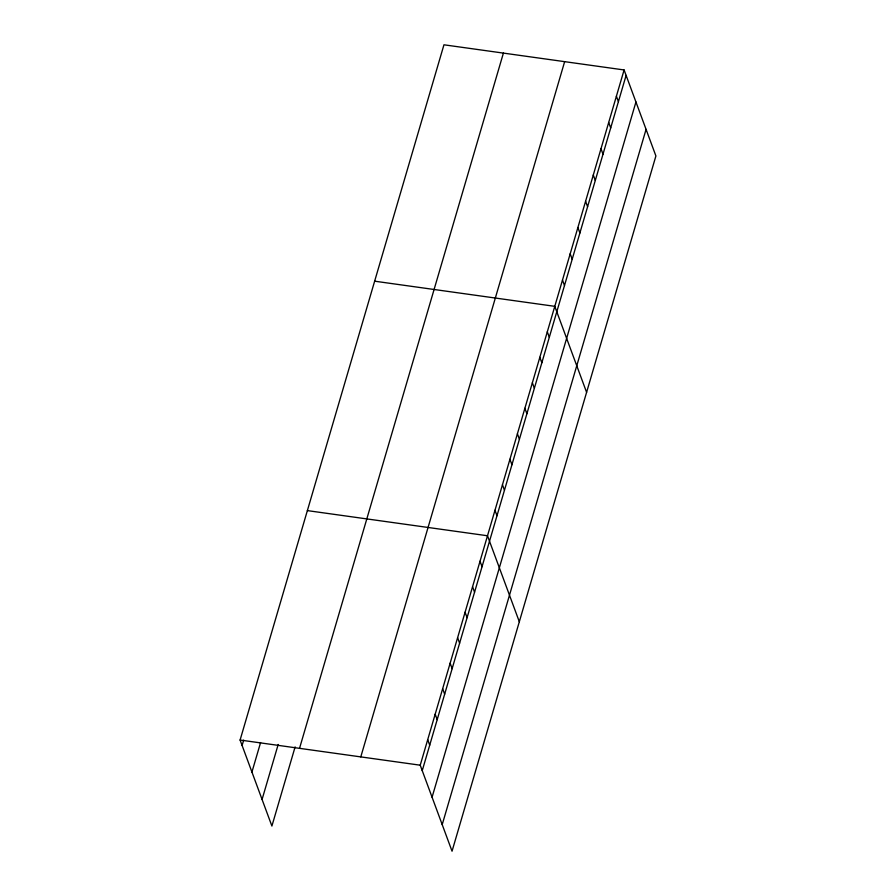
<?xml version="1.0" encoding="UTF-8"?>
<svg xmlns="http://www.w3.org/2000/svg" width="896" height="896" viewBox="0 0 896 896"><rect width="100%" height="100%" fill="white"/><g stroke="black" fill="none" stroke-linecap="round" stroke-linejoin="round"><path stroke-width="1.34" d="M295.12 746.894L271.902 826.045L240.094 740.04L443.957 44.8L624.098 69.955L655.906 155.96L452.043 851.2L420.224 765.195L624.098 69.955M242.099 745.483L243.678 740.118M251.933 772.072L260.59 742.549M262.069 799.467L278.197 744.453M299.533 748.339L503.406 53.099M360.786 756.896L564.648 61.656M422.24 770.638L626.102 75.398M432.074 797.216L635.947 101.976M442.21 824.611L646.072 129.371M374.64 281.187L554.781 306.331L586.6 392.336M307.362 510.608L487.502 535.763L519.322 621.768M240.094 740.04L420.224 765.195M616.392 96.219L618.408 101.662M608.686 122.483L610.702 127.926M600.992 148.747L603.008 154.19M593.286 175.011L595.302 180.454M585.581 201.275L587.597 206.718M577.886 227.539L579.902 232.982M570.181 253.803L572.197 259.246M562.486 280.067L564.491 285.51M547.299 331.822L549.315 337.266M539.829 357.314L541.845 362.757M532.358 382.805L534.363 388.248M524.877 408.296L526.893 413.739M517.406 433.798L519.422 439.242M509.925 459.29L511.941 464.733M502.454 484.781L504.47 490.224M494.973 510.272L496.989 515.715M480.032 561.254L482.037 566.698M472.55 586.746L474.566 592.189M465.08 612.237L467.096 617.68M457.598 637.728L459.614 643.171M450.128 663.219L452.144 668.662M442.658 688.71L444.662 694.154M435.176 714.202L437.192 719.656M427.706 739.704L429.71 745.147"/></g></svg>
